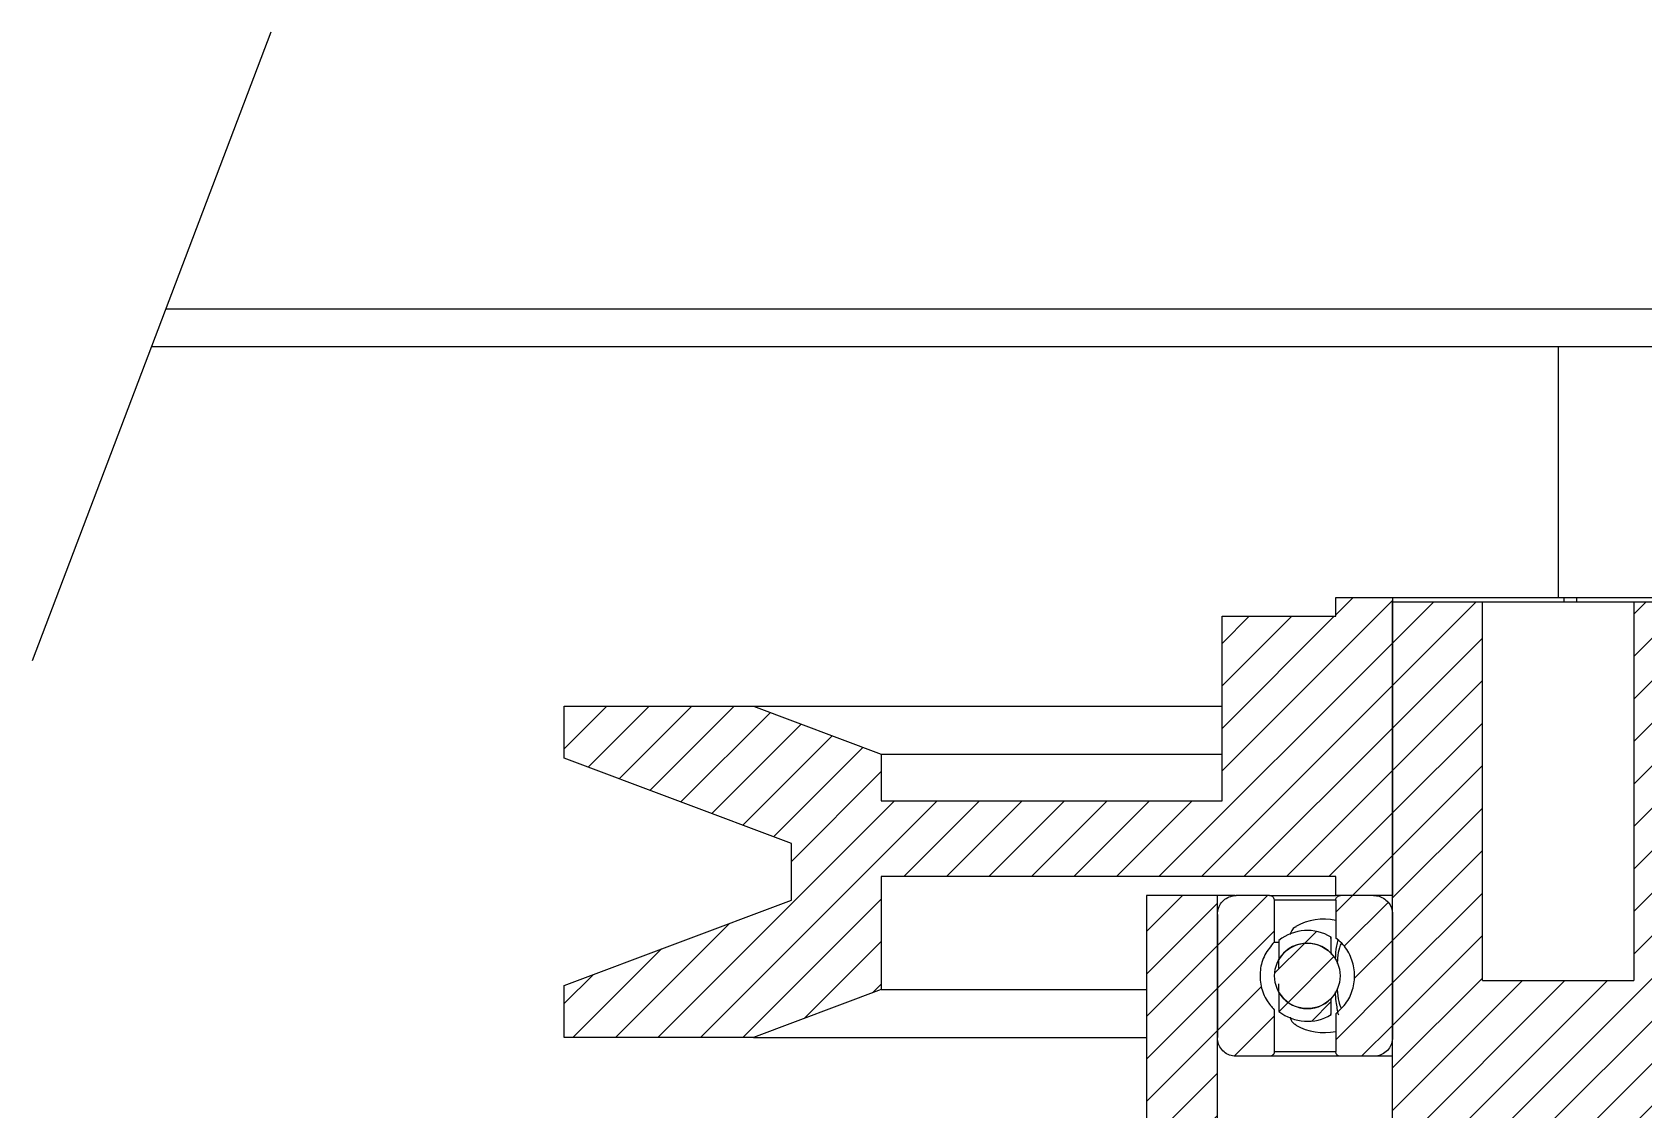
# Model space of a CAD drawing. Header units: millimetres. Extents: x -816 to 2660, y 734 to 4049.
# Drawn here: x 830.6 to 1000.9, y 3276.5 to 3390.4 of the extents above; entities that cross this region are included whole.
import ezdxf

# ---------------------------------------------------------------- set-up
doc = ezdxf.new("R2010")
doc.units = ezdxf.units.MM
pattern_1 = [(45, (17.594, -378.8605), (-2.245064, 2.245064), [])]

msp = doc.modelspace()

# ---------------------------------------------------------------- hatches: boundary and pattern name
at = {"linetype": 'Continuous', "lineweight": 18}
h = msp.add_hatch(dxfattribs=at)
h.set_pattern_fill('ANSI31', color=3, style=0)
h.set_pattern_definition(pattern_1)
edge = h.paths.add_edge_path(flags=0)
edge.add_line((920.31, 3301.14), (968.31, 3301.14))
edge.add_line((968.31, 3301.14), (968.31, 3299.14))
edge.add_line((968.31, 3299.14), (974.31, 3299.14))
edge.add_line((974.31, 3299.14), (974.31, 3330.64))
edge.add_line((974.31, 3330.64), (968.31, 3330.64))
edge.add_line((968.31, 3330.64), (968.31, 3328.64))
edge.add_line((968.31, 3328.64), (956.31, 3328.64))
edge.add_line((956.31, 3328.64), (956.31, 3309.14))
edge.add_line((956.31, 3309.14), (920.31, 3309.14))
edge.add_line((920.31, 3309.14), (920.31, 3314.07))
edge.add_spline(control_points=[(920.31, 3314.07), (915.81, 3315.76), (911.31, 3317.45), (906.81, 3319.14)], knot_values=[0.334246, 0.334246, 0.334246, 0.334246, 0.348588, 0.348588, 0.348588, 0.348588], weights=[1, 1, 1, 1], degree=3, periodic=0)
edge.add_line((906.81, 3319.14), (886.81, 3319.14))
edge.add_line((886.81, 3319.14), (886.81, 3313.64))
edge.add_spline(control_points=[(886.81, 3313.64), (894.81, 3310.64), (902.81, 3307.64), (910.81, 3304.64)], knot_values=[0.206966, 0.206966, 0.206966, 0.206966, 0.232598, 0.232598, 0.232598, 0.232598], weights=[1, 1, 1, 1], degree=3, periodic=0)
edge.add_line((910.81, 3304.64), (910.81, 3298.64))
edge.add_spline(control_points=[(910.81, 3298.64), (902.81, 3295.64), (894.81, 3292.64), (886.81, 3289.64)], knot_values=[0.405342, 0.405342, 0.405342, 0.405342, 0.430893, 0.430893, 0.430893, 0.430893], weights=[1, 1, 1, 1], degree=3, periodic=0)
edge.add_line((886.81, 3289.64), (886.81, 3284.14))
edge.add_line((886.81, 3284.14), (906.81, 3284.14))
edge.add_spline(control_points=[(906.81, 3284.14), (911.31, 3285.82), (915.81, 3287.51), (920.31, 3289.2)], knot_values=[0.167506, 0.167506, 0.167506, 0.167506, 0.181924, 0.181924, 0.181924, 0.181924], weights=[1, 1, 1, 1], degree=3, periodic=0)
edge.add_line((920.31, 3289.2), (920.31, 3301.14))
h = msp.add_hatch(dxfattribs=at)
h.set_pattern_fill('ANSI31', color=2, style=0)
h.set_pattern_definition(pattern_1)
h.paths.add_polyline_path([(974.31, 3154.14), (1009.31, 3154.14), (1009.31, 3330.14), (999.81, 3330.14), (999.81, 3290.14), (983.81, 3290.14), (983.81, 3330.14), (974.31, 3330.14)], flags=0)
h = msp.add_hatch(dxfattribs=at)
h.set_pattern_fill('ANSI31', style=0)
h.set_pattern_definition(pattern_1)
h.paths.add_polyline_path([(951.81, 3184.14), (955.81, 3184.14), (955.81, 3227.14), (960.31, 3227.14), (960.31, 3256.14), (955.81, 3256.14), (955.81, 3299.14), (948.31, 3299.14), (948.31, 3249.14), (945.31, 3249.14), (945.31, 3179.14), (951.81, 3179.14)], flags=0)
h = msp.add_hatch(dxfattribs=at)
h.set_pattern_fill('ANSI31', style=0)
h.set_pattern_definition(pattern_1)
edge = h.paths.add_edge_path(flags=0)
edge.add_spline(control_points=[(957.81, 3299.14), (957.67, 3299.14), (957.52, 3299.12), (957.38, 3299.09), (957.16, 3299.04), (956.94, 3298.95), (956.75, 3298.83), (956.56, 3298.71), (956.39, 3298.56), (956.25, 3298.38), (956.11, 3298.21), (956, 3298.01), (955.93, 3297.8), (955.85, 3297.59), (955.81, 3297.36), (955.81, 3297.14)], knot_values=[0.003165, 0.003165, 0.003165, 0.003165, 0.003612, 0.003612, 0.003612, 0.004292, 0.004292, 0.004292, 0.004973, 0.004973, 0.004973, 0.005653, 0.005653, 0.005653, 0.006333, 0.006333, 0.006333, 0.006333], weights=[1, 1, 1, 1, 1, 1, 1, 1, 1, 1, 1, 1, 1, 1, 1, 1], degree=3, periodic=0)
edge.add_line((955.81, 3297.14), (955.81, 3284.14))
edge.add_spline(control_points=[(955.81, 3284.14), (955.81, 3284.07), (955.82, 3283.99), (955.83, 3283.92), (955.85, 3283.7), (955.91, 3283.48), (956.01, 3283.28), (956.1, 3283.08), (956.24, 3282.89), (956.39, 3282.73), (956.55, 3282.57), (956.74, 3282.44), (956.94, 3282.34), (957.14, 3282.24), (957.36, 3282.17), (957.58, 3282.15), (957.66, 3282.14), (957.74, 3282.14), (957.81, 3282.14)], knot_values=[0, 0, 0, 0, 0.000211, 0.000211, 0.000211, 0.000891, 0.000891, 0.000891, 0.001571, 0.001571, 0.001571, 0.002252, 0.002252, 0.002252, 0.002932, 0.002932, 0.002932, 0.003165, 0.003165, 0.003165, 0.003165], weights=[1, 1, 1, 1, 1, 1, 1, 1, 1, 1, 1, 1, 1, 1, 1, 1, 1, 1, 1], degree=3, periodic=0)
edge.add_line((957.81, 3282.14), (961.31, 3282.14))
edge.add_spline(control_points=[(961.31, 3282.14), (961.36, 3282.14), (961.41, 3282.14), (961.45, 3282.15), (961.5, 3282.17), (961.55, 3282.19), (961.6, 3282.23), (961.65, 3282.26), (961.69, 3282.3), (961.72, 3282.34), (961.75, 3282.39), (961.78, 3282.44), (961.79, 3282.49), (961.81, 3282.54), (961.81, 3282.59), (961.81, 3282.64)], knot_values=[0.000813, 0.000813, 0.000813, 0.000813, 0.00095, 0.00095, 0.00095, 0.001119, 0.001119, 0.001119, 0.001289, 0.001289, 0.001289, 0.001458, 0.001458, 0.001458, 0.001602, 0.001602, 0.001602, 0.001602], weights=[1, 1, 1, 1, 1, 1, 1, 1, 1, 1, 1, 1, 1, 1, 1, 1], degree=3, periodic=0)
edge.add_line((961.81, 3282.64), (961.81, 3287.06))
edge.add_spline(control_points=[(961.81, 3287.06), (961.53, 3287.35), (961.27, 3287.66), (961.06, 3288), (960.77, 3288.48), (960.55, 3289.01), (960.43, 3289.56), (960.31, 3290.11), (960.28, 3290.68), (960.35, 3291.24), (960.42, 3291.79), (960.58, 3292.34), (960.83, 3292.85), (961.08, 3293.35), (961.41, 3293.81), (961.81, 3294.21)], knot_values=[0, 0, 0, 0, 0.001204, 0.001204, 0.001204, 0.002895, 0.002895, 0.002895, 0.004586, 0.004586, 0.004586, 0.006276, 0.006276, 0.006276, 0.007967, 0.007967, 0.007967, 0.007967], weights=[1, 1, 1, 1, 1, 1, 1, 1, 1, 1, 1, 1, 1, 1, 1, 1], degree=3, periodic=0)
edge.add_line((961.81, 3294.21), (961.81, 3298.64))
edge.add_spline(control_points=[(961.81, 3298.64), (961.81, 3298.66), (961.81, 3298.69), (961.81, 3298.71), (961.8, 3298.77), (961.78, 3298.82), (961.75, 3298.87), (961.73, 3298.92), (961.69, 3298.97), (961.65, 3299), (961.61, 3299.04), (961.56, 3299.07), (961.51, 3299.1), (961.46, 3299.12), (961.4, 3299.13), (961.35, 3299.13), (961.34, 3299.13), (961.33, 3299.14), (961.31, 3299.14)], knot_values=[0.000025, 0.000025, 0.000025, 0.000025, 0.000103, 0.000103, 0.000103, 0.000272, 0.000272, 0.000272, 0.000442, 0.000442, 0.000442, 0.000611, 0.000611, 0.000611, 0.00078, 0.00078, 0.00078, 0.000813, 0.000813, 0.000813, 0.000813], weights=[1, 1, 1, 1, 1, 1, 1, 1, 1, 1, 1, 1, 1, 1, 1, 1, 1, 1, 1], degree=3, periodic=0)
edge.add_line((961.31, 3299.14), (957.81, 3299.14))
h = msp.add_hatch(dxfattribs=at)
h.set_pattern_fill('ANSI31', style=0)
h.set_pattern_definition(pattern_1)
edge = h.paths.add_edge_path(flags=0)
edge.add_line((974.31, 3284.14), (974.31, 3297.14))
edge.add_spline(control_points=[(974.31, 3297.14), (974.31, 3297.37), (974.27, 3297.61), (974.19, 3297.83), (974.11, 3298.04), (974, 3298.24), (973.85, 3298.41), (973.71, 3298.58), (973.54, 3298.73), (973.35, 3298.85), (973.15, 3298.96), (972.94, 3299.05), (972.72, 3299.09), (972.59, 3299.12), (972.45, 3299.14), (972.31, 3299.14)], knot_values=[0, 0, 0, 0, 0.000705, 0.000705, 0.000705, 0.001376, 0.001376, 0.001376, 0.002046, 0.002046, 0.002046, 0.002717, 0.002717, 0.002717, 0.003123, 0.003123, 0.003123, 0.003123], weights=[1, 1, 1, 1, 1, 1, 1, 1, 1, 1, 1, 1, 1, 1, 1, 1], degree=3, periodic=0)
edge.add_line((972.31, 3299.14), (968.81, 3299.14))
edge.add_spline(control_points=[(968.81, 3299.14), (968.77, 3299.14), (968.72, 3299.13), (968.68, 3299.12), (968.63, 3299.1), (968.57, 3299.08), (968.53, 3299.05), (968.48, 3299.01), (968.44, 3298.97), (968.41, 3298.93), (968.38, 3298.88), (968.35, 3298.83), (968.33, 3298.78), (968.32, 3298.73), (968.31, 3298.68), (968.31, 3298.64)], knot_values=[0.000813, 0.000813, 0.000813, 0.000813, 0.00095, 0.00095, 0.00095, 0.001119, 0.001119, 0.001119, 0.001289, 0.001289, 0.001289, 0.001458, 0.001458, 0.001458, 0.001602, 0.001602, 0.001602, 0.001602], weights=[1, 1, 1, 1, 1, 1, 1, 1, 1, 1, 1, 1, 1, 1, 1, 1], degree=3, periodic=0)
edge.add_line((968.31, 3298.64), (968.31, 3294.64))
edge.add_spline(control_points=[(968.31, 3294.64), (968.54, 3294.47), (968.75, 3294.28), (968.94, 3294.08), (969.33, 3293.67), (969.65, 3293.19), (969.88, 3292.68), (970.1, 3292.17), (970.25, 3291.62), (970.3, 3291.06), (970.34, 3290.5), (970.3, 3289.93), (970.16, 3289.39), (970.02, 3288.84), (969.78, 3288.32), (969.47, 3287.85), (969.16, 3287.39), (968.76, 3286.97), (968.31, 3286.64)], knot_values=[0, 0, 0, 0, 0.000838, 0.000838, 0.000838, 0.002535, 0.002535, 0.002535, 0.004232, 0.004232, 0.004232, 0.00593, 0.00593, 0.00593, 0.007627, 0.007627, 0.007627, 0.009323, 0.009323, 0.009323, 0.009323], weights=[1, 1, 1, 1, 1, 1, 1, 1, 1, 1, 1, 1, 1, 1, 1, 1, 1, 1, 1], degree=3, periodic=0)
edge.add_line((968.31, 3286.64), (968.31, 3282.64))
edge.add_spline(control_points=[(968.31, 3282.64), (968.31, 3282.61), (968.32, 3282.58), (968.32, 3282.56), (968.33, 3282.5), (968.35, 3282.45), (968.37, 3282.4), (968.4, 3282.35), (968.44, 3282.3), (968.48, 3282.27), (968.52, 3282.23), (968.57, 3282.2), (968.62, 3282.18), (968.67, 3282.15), (968.73, 3282.14), (968.78, 3282.14), (968.79, 3282.14), (968.8, 3282.14), (968.81, 3282.14)], knot_values=[0.000025, 0.000025, 0.000025, 0.000025, 0.000103, 0.000103, 0.000103, 0.000272, 0.000272, 0.000272, 0.000442, 0.000442, 0.000442, 0.000611, 0.000611, 0.000611, 0.00078, 0.00078, 0.00078, 0.000813, 0.000813, 0.000813, 0.000813], weights=[1, 1, 1, 1, 1, 1, 1, 1, 1, 1, 1, 1, 1, 1, 1, 1, 1, 1, 1], degree=3, periodic=0)
edge.add_line((968.81, 3282.14), (972.31, 3282.14))
edge.add_spline(control_points=[(972.31, 3282.14), (972.46, 3282.14), (972.61, 3282.15), (972.75, 3282.18), (972.97, 3282.23), (973.19, 3282.32), (973.37, 3282.44), (973.56, 3282.56), (973.74, 3282.71), (973.88, 3282.89), (974.02, 3283.06), (974.13, 3283.26), (974.2, 3283.47), (974.28, 3283.68), (974.31, 3283.91), (974.31, 3284.14)], knot_values=[0.000935, 0.000935, 0.000935, 0.000935, 0.001376, 0.001376, 0.001376, 0.002046, 0.002046, 0.002046, 0.002717, 0.002717, 0.002717, 0.003387, 0.003387, 0.003387, 0.004058, 0.004058, 0.004058, 0.004058], weights=[1, 1, 1, 1, 1, 1, 1, 1, 1, 1, 1, 1, 1, 1, 1, 1], degree=3, periodic=0)
h = msp.add_hatch(dxfattribs=at)
h.set_pattern_fill('ANSI31', style=0)
h.set_pattern_definition(pattern_1)
edge = h.paths.add_edge_path(flags=0)
edge.add_arc((965.31, 3290.64), 3.46, 0, 360)
h = msp.add_hatch(dxfattribs=at)
h.set_pattern_fill('ANSI31', style=0)
h.set_pattern_definition(pattern_1)
edge = h.paths.add_edge_path(flags=0)
edge.add_line((962.31, 3294.38), (962.31, 3292.38))
edge.add_arc((965.31, 3290.64), 3.46, 43.6512, 149.8251, ccw=False)
edge.add_line((967.81, 3293.03), (967.81, 3294.72))
edge.add_arc((965.31, 3290.64), 4.8, 58.4944, 128.6363)
h = msp.add_hatch(dxfattribs=at)
h.set_pattern_fill('ANSI31', style=0)
h.set_pattern_definition(pattern_1)
edge = h.paths.add_edge_path(flags=0)
edge.add_line((967.81, 3286.55), (967.81, 3288.24))
edge.add_arc((965.31, 3290.64), 3.46, 210.1749, 316.3488, ccw=False)
edge.add_line((962.31, 3288.89), (962.31, 3286.89))
edge.add_arc((965.31, 3290.64), 4.8, 231.3637, 301.5056)

# ---------------------------------------------------------------- linework, layer by layer
at = {"color": 5}
msp.add_line((855.82, 3390.36), (830.62, 3323.92), dxfattribs=at)
at = {"color": 7, "linetype": 'Continuous', "lineweight": 25}
for p, q in [((844.74, 3361.14), (1154.77, 3361.14)), ((843.22, 3357.14), (1153.25, 3357.14)), ((991.81, 3357.14), (991.81, 3352.14)), ((968.31, 3328.64), (968.31, 3330.64)), ((968.31, 3330.64), (974.31, 3330.64)), ((974.31, 3330.64), (974.31, 3299.14)), ((974.31, 3330.64), (992.41, 3330.64)), ((983.81, 3330.14), (974.31, 3330.14)), ((974.31, 3154.14), (974.31, 3330.14)), ((983.81, 3290.14), (983.81, 3330.14)), ((999.81, 3330.14), (983.81, 3330.14)), ((992.41, 3330.64), (992.41, 3330.14)), ((992.41, 3330.64), (993.75, 3330.64)), ((993.75, 3330.64), (993.75, 3330.14)), ((993.75, 3330.64), (1001.89, 3330.64)), ((999.81, 3330.14), (999.81, 3290.14)), ((1009.31, 3330.14), (999.81, 3330.14)), ((956.31, 3309.14), (956.31, 3328.64)), ((956.31, 3328.64), (968.31, 3328.64)), ((886.81, 3319.14), (906.81, 3319.14)), ((886.81, 3313.64), (886.81, 3319.14)), ((906.81, 3319.14), (920.31, 3314.07)), ((906.81, 3319.14), (956.31, 3319.14)), ((910.81, 3304.64), (886.81, 3313.64)), ((920.31, 3314.07), (956.31, 3314.07)), ((920.31, 3314.07), (920.31, 3309.14)), ((920.31, 3309.14), (956.31, 3309.14)), ((910.81, 3298.64), (910.81, 3304.64)), ((920.31, 3301.14), (920.31, 3289.2)), ((968.31, 3301.14), (920.31, 3301.14)), ((968.31, 3299.14), (968.31, 3301.14)), ((955.81, 3299.14), (948.31, 3299.14)), ((948.31, 3299.14), (948.31, 3249.14)), ((955.81, 3256.14), (955.81, 3299.14)), ((957.68, 3299.14), (955.81, 3299.14)), ((961.31, 3299.14), (957.81, 3299.14)), ((961.31, 3299.14), (968.31, 3299.14)), ((974.31, 3299.14), (968.31, 3299.14)), ((972.31, 3299.14), (968.81, 3299.14)), ((886.81, 3289.64), (910.81, 3298.64)), ((961.81, 3298.64), (961.81, 3294.21)), ((968.31, 3298.64), (968.31, 3294.64)), ((955.81, 3297.14), (955.81, 3284.14)), ((974.31, 3297.14), (974.31, 3284.14)), ((961.81, 3294.21), (962.31, 3294.21)), ((962.31, 3294.38), (962.31, 3292.38)), ((967.81, 3294.72), (967.81, 3293.03)), ((886.81, 3284.14), (886.81, 3289.64)), ((920.31, 3289.2), (906.81, 3284.14)), ((920.31, 3289.2), (948.31, 3289.2)), ((962.31, 3288.89), (962.32, 3289.8)), ((962.31, 3288.89), (962.31, 3286.89)), ((983.81, 3290.14), (999.81, 3290.14)), ((967.81, 3288.24), (967.81, 3286.55)), ((961.81, 3287.06), (961.81, 3282.64)), ((968.31, 3286.64), (968.31, 3282.64)), ((906.81, 3284.14), (886.81, 3284.14)), ((906.81, 3284.14), (948.31, 3284.14)), ((961.31, 3282.14), (957.81, 3282.14)), ((968.69, 3282.14), (961.31, 3282.14)), ((972.31, 3282.14), (968.81, 3282.14)), ((974.31, 3282.14), (972.31, 3282.14))]:
    msp.add_line(p, q, dxfattribs=at)
at = {"color": 8, "linetype": 'Continuous', "lineweight": 25}
for p, q in [((991.81, 3352.14), (991.81, 3330.64)), ((968.31, 3298.64), (961.81, 3298.64)), ((961.81, 3282.64), (968.31, 3282.64))]:
    msp.add_line(p, q, dxfattribs=at)
at = {"color": 7, "linetype": 'Continuous', "lineweight": 25}
msp.add_circle((965.31, 3290.64), 3.46, dxfattribs=at)
for centre, radius, start, end in [((967.06, 3290.64), 6, 77.9026, 119.7132), ((965.31, 3290.64), 4.8, 58.4944, 128.6363), ((965.31, 3290.64), 3.46, 43.6512, 149.8251), ((965.31, 3290.64), 3.46, 210.1749, 316.3488), ((965.31, 3290.64), 4.8, 231.3637, 301.5056), ((967.06, 3290.64), 6, 240.318, 282.0974)]:
    msp.add_arc(centre, radius, start, end, dxfattribs=at)
for points, knots in [([(955.81, 3297.14), (955.84, 3297.36), (955.88, 3297.81), (956.23, 3298.41), (956.73, 3298.86), (957.3, 3299.1), (957.67, 3299.13), (957.81, 3299.14)], [0, 0, 0, 0, 0.214634, 0.429324, 0.644023, 0.858713, 1, 1, 1, 1]), ([(961.31, 3299.14), (961.33, 3299.14), (961.39, 3299.13), (961.51, 3299.1), (961.66, 3299.01), (961.76, 3298.88), (961.81, 3298.74), (961.81, 3298.66), (961.81, 3298.64)], [0, 0, 0, 0, 0.041937, 0.25661, 0.471277, 0.685936, 0.900569, 1, 1, 1, 1]), ([(968.31, 3298.64), (968.32, 3298.68), (968.33, 3298.79), (968.4, 3298.93), (968.52, 3299.05), (968.67, 3299.12), (968.77, 3299.13), (968.81, 3299.14)], [0, 0, 0, 0, 0.182821, 0.397482, 0.612166, 0.826844, 1, 1, 1, 1]), ([(972.31, 3299.14), (972.45, 3299.13), (972.81, 3299.11), (973.37, 3298.88), (973.88, 3298.44), (974.24, 3297.83), (974.29, 3297.37), (974.31, 3297.14)], [0, 0, 0, 0, 0.130519, 0.345225, 0.559944, 0.77466, 1, 1, 1, 1]), ([(964.12, 3295.8), (964.06, 3295.79), (963.78, 3295.73), (963.6, 3295.31), (963.45, 3294.97)], [0, 0, 0, 0, 0.201096, 1, 1, 1, 1]), ([(961.81, 3294.21), (961.45, 3293.77), (960.73, 3292.91), (960.26, 3291.24), (960.34, 3289.55), (960.91, 3288.09), (961.55, 3287.37), (961.81, 3287.06)], [0, 0, 0, 0, 0.211964, 0.423966, 0.635967, 0.847966, 1, 1, 1, 1]), ([(967.85, 3292.89), (967.85, 3293.05), (967.83, 3293.76), (967.82, 3294.3), (967.81, 3294.72)], [0, 0, 0, 0, 0.216877, 1, 1, 1, 1]), ([(968.54, 3294.44), (968.48, 3294.24), (968.33, 3293.67), (968.28, 3292.89), (968.25, 3292.39)], [0, 0, 0, 0, 0.362001, 1, 1, 1, 1]), ([(968.31, 3286.64), (968.73, 3287.02), (969.56, 3287.78), (970.24, 3289.37), (970.39, 3291.07), (969.96, 3292.72), (969.18, 3293.92), (968.53, 3294.46), (968.31, 3294.64)], [0, 0, 0, 0, 0.181815, 0.363667, 0.545519, 0.72737, 0.909224, 1, 1, 1, 1]), ([(968.9, 3294.12), (968.83, 3293.96), (968.65, 3293.55), (968.52, 3292.76), (968.48, 3292.15), (968.47, 3291.96)], [0, 0, 0, 0, 0.306998, 0.787742, 1, 1, 1, 1]), ([(962.32, 3291.47), (962.32, 3291.64), (962.31, 3291.95), (962.31, 3292.24), (962.31, 3292.38)], [0, 0, 0, 0, 0.546282, 1, 1, 1, 1]), ([(968.25, 3288.94), (968.27, 3288.59), (968.33, 3287.66), (968.49, 3286.95), (968.59, 3286.51)], [0, 0, 0, 0, 0.374919, 1, 1, 1, 1]), ([(968.46, 3289.29), (968.46, 3289.26), (968.49, 3288.77), (968.59, 3287.96), (968.79, 3287.44), (968.87, 3287.22)], [0, 0, 0, 0, 0.034584, 0.586093, 1, 1, 1, 1]), ([(967.81, 3286.55), (967.82, 3286.84), (967.82, 3287.34), (967.84, 3288.01), (967.85, 3288.29)], [0, 0, 0, 0, 0.577436, 1, 1, 1, 1]), ([(963.49, 3286.29), (963.57, 3286.07), (963.74, 3285.64), (964, 3285.54), (964.12, 3285.48)], [0, 0, 0, 0, 0.505947, 1, 1, 1, 1]), ([(957.81, 3282.14), (957.74, 3282.14), (957.44, 3282.15), (956.92, 3282.3), (956.37, 3282.7), (955.97, 3283.26), (955.83, 3283.77), (955.82, 3284.07), (955.81, 3284.14)], [0, 0, 0, 0, 0.074083, 0.288726, 0.503379, 0.718023, 0.932672, 1, 1, 1, 1]), ([(974.31, 3284.14), (974.29, 3283.91), (974.25, 3283.46), (973.9, 3282.86), (973.4, 3282.41), (972.83, 3282.17), (972.46, 3282.15), (972.31, 3282.14)], [0, 0, 0, 0, 0.214626, 0.429324, 0.644006, 0.858696, 1, 1, 1, 1]), ([(961.81, 3282.64), (961.81, 3282.59), (961.8, 3282.48), (961.73, 3282.34), (961.61, 3282.22), (961.46, 3282.15), (961.36, 3282.14), (961.31, 3282.14)], [0, 0, 0, 0, 0.182821, 0.397495, 0.612113, 0.826779, 1, 1, 1, 1]), ([(968.81, 3282.14), (968.8, 3282.14), (968.74, 3282.14), (968.61, 3282.17), (968.47, 3282.26), (968.37, 3282.39), (968.32, 3282.53), (968.32, 3282.61), (968.31, 3282.64)], [0, 0, 0, 0, 0.041939, 0.256625, 0.471239, 0.685902, 0.900569, 1, 1, 1, 1])]:
    msp.add_open_spline(points, degree=3, knots=knots, dxfattribs=at)

doc.saveas('drawing.dxf')
